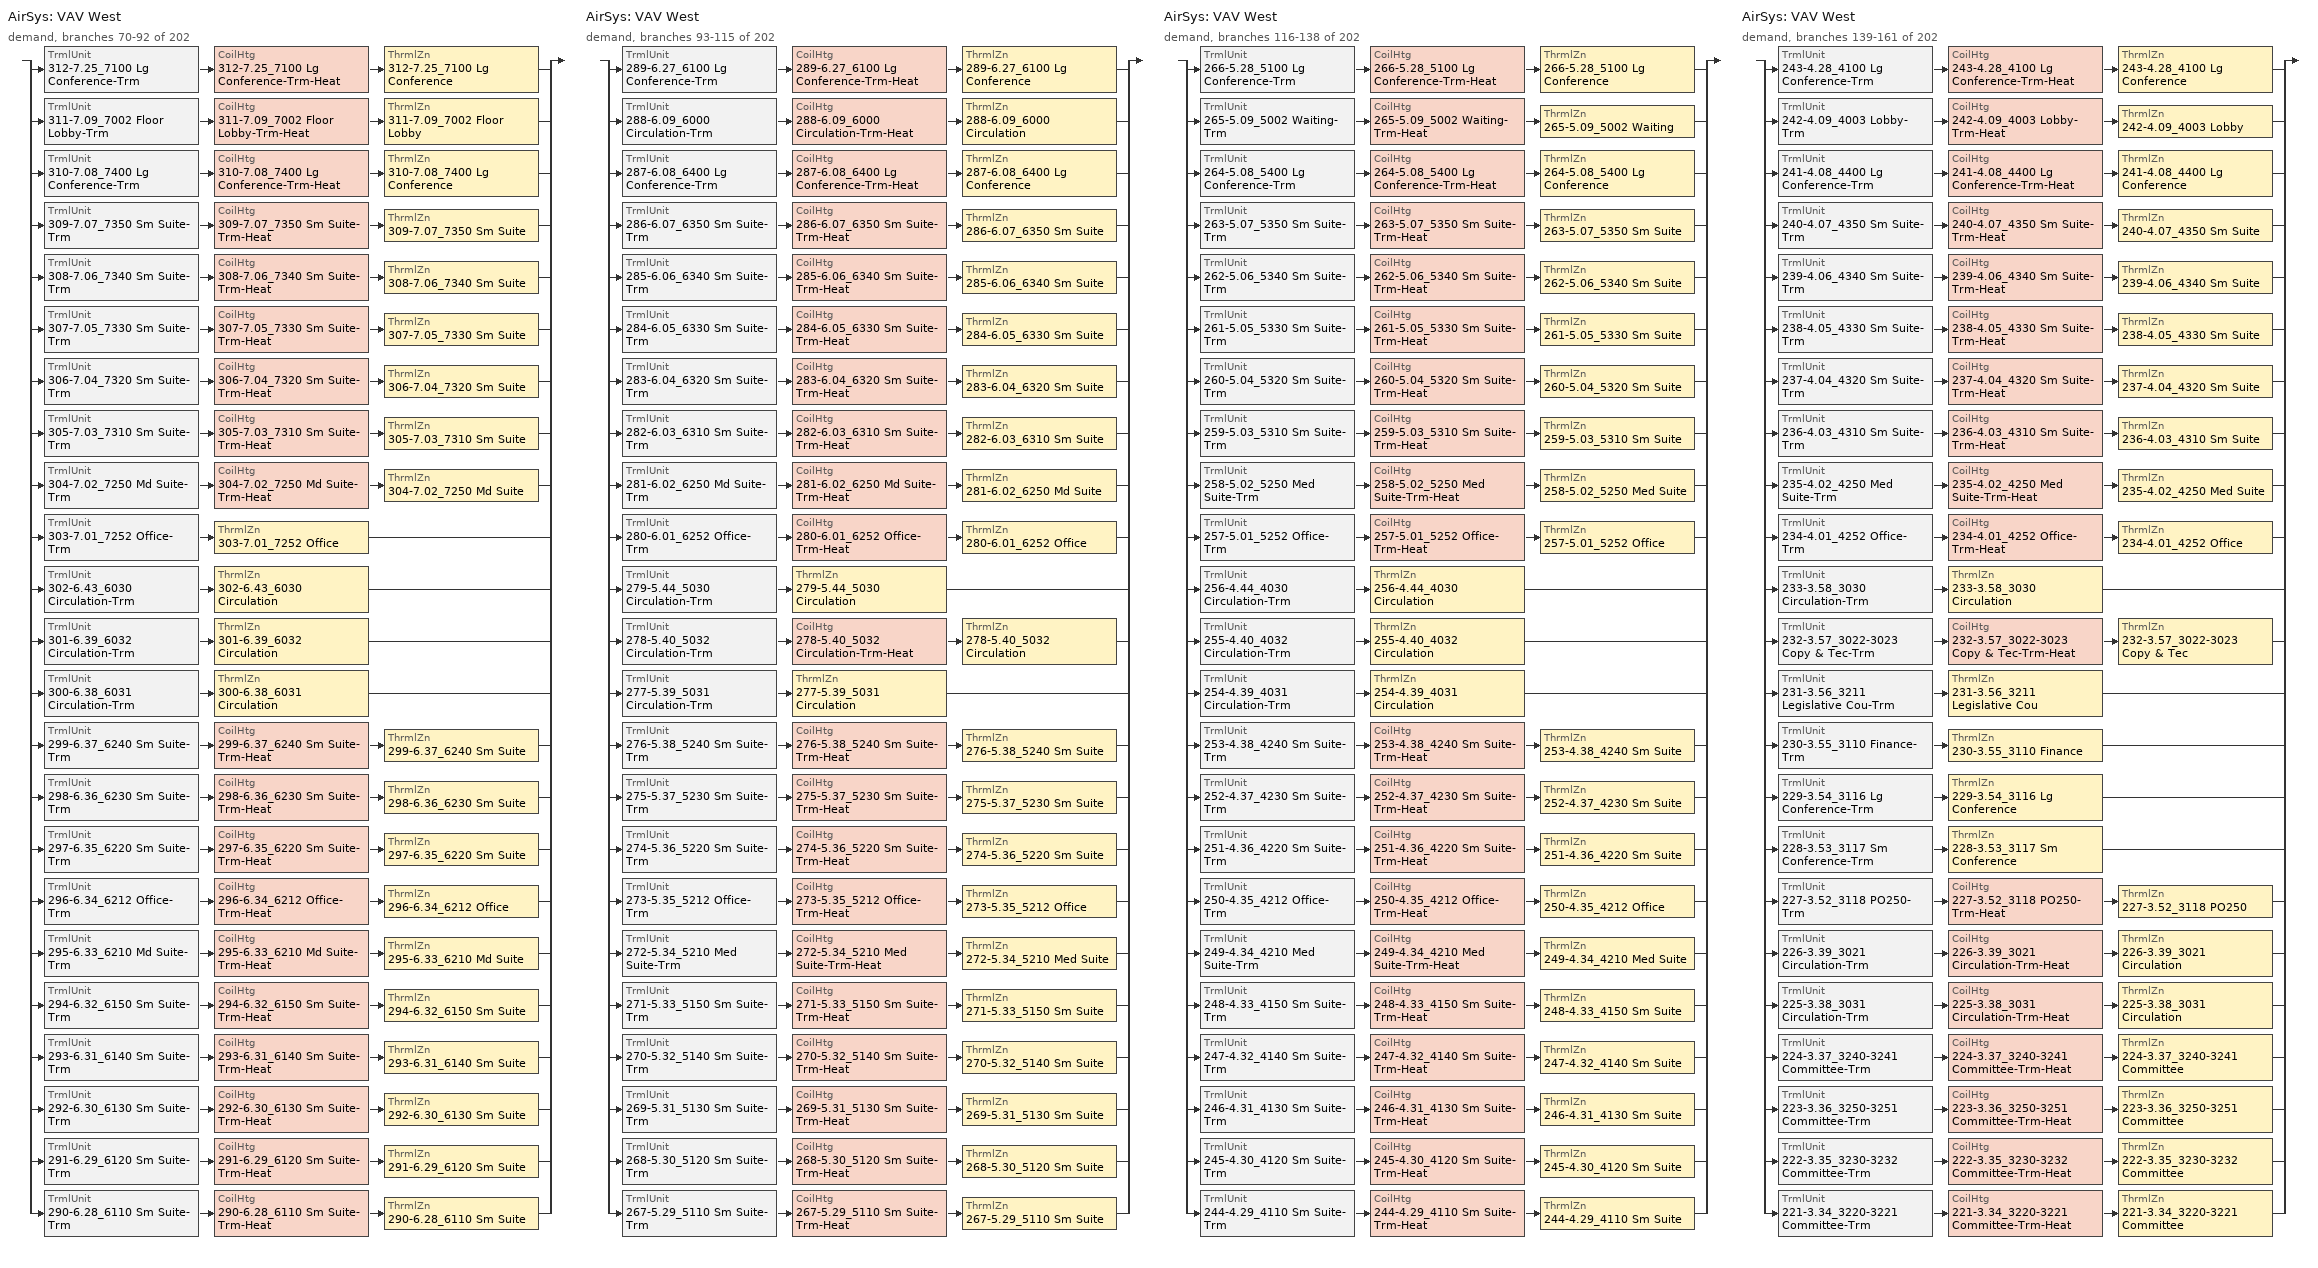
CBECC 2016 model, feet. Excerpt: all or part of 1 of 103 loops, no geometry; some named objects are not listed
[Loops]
AirSys 'VAV West'
 demand, branches 70-92 of 202: split
  | TrmlUnit '312-7.25_7100 Lg Conference-Trm' > CoilHtg '312-7.25_7100 Lg Conference-Trm-Heat' > ThrmlZn '312-7.25_7100 Lg Conference'
  | TrmlUnit '311-7.09_7002 Floor Lobby-Trm' > CoilHtg '311-7.09_7002 Floor Lobby-Trm-Heat' > ThrmlZn '311-7.09_7002 Floor Lobby'
  | TrmlUnit '310-7.08_7400 Lg Conference-Trm' > CoilHtg '310-7.08_7400 Lg Conference-Trm-Heat' > ThrmlZn '310-7.08_7400 Lg Conference'
  | TrmlUnit '309-7.07_7350 Sm Suite-Trm' > CoilHtg '309-7.07_7350 Sm Suite-Trm-Heat' > ThrmlZn '309-7.07_7350 Sm Suite'
  | TrmlUnit '308-7.06_7340 Sm Suite-Trm' > CoilHtg '308-7.06_7340 Sm Suite-Trm-Heat' > ThrmlZn '308-7.06_7340 Sm Suite'
  | TrmlUnit '307-7.05_7330 Sm Suite-Trm' > CoilHtg '307-7.05_7330 Sm Suite-Trm-Heat' > ThrmlZn '307-7.05_7330 Sm Suite'
  | TrmlUnit '306-7.04_7320 Sm Suite-Trm' > CoilHtg '306-7.04_7320 Sm Suite-Trm-Heat' > ThrmlZn '306-7.04_7320 Sm Suite'
  | TrmlUnit '305-7.03_7310 Sm Suite-Trm' > CoilHtg '305-7.03_7310 Sm Suite-Trm-Heat' > ThrmlZn '305-7.03_7310 Sm Suite'
  | TrmlUnit '304-7.02_7250 Md Suite-Trm' > CoilHtg '304-7.02_7250 Md Suite-Trm-Heat' > ThrmlZn '304-7.02_7250 Md Suite'
  | TrmlUnit '303-7.01_7252 Office-Trm' > ThrmlZn '303-7.01_7252 Office'
  | TrmlUnit '302-6.43_6030 Circulation-Trm' > ThrmlZn '302-6.43_6030 Circulation'
  | TrmlUnit '301-6.39_6032 Circulation-Trm' > ThrmlZn '301-6.39_6032 Circulation'
  | TrmlUnit '300-6.38_6031 Circulation-Trm' > ThrmlZn '300-6.38_6031 Circulation'
  | TrmlUnit '299-6.37_6240 Sm Suite-Trm' > CoilHtg '299-6.37_6240 Sm Suite-Trm-Heat' > ThrmlZn '299-6.37_6240 Sm Suite'
  | TrmlUnit '298-6.36_6230 Sm Suite-Trm' > CoilHtg '298-6.36_6230 Sm Suite-Trm-Heat' > ThrmlZn '298-6.36_6230 Sm Suite'
  | TrmlUnit '297-6.35_6220 Sm Suite-Trm' > CoilHtg '297-6.35_6220 Sm Suite-Trm-Heat' > ThrmlZn '297-6.35_6220 Sm Suite'
  | TrmlUnit '296-6.34_6212 Office-Trm' > CoilHtg '296-6.34_6212 Office-Trm-Heat' > ThrmlZn '296-6.34_6212 Office'
  | TrmlUnit '295-6.33_6210 Md Suite-Trm' > CoilHtg '295-6.33_6210 Md Suite-Trm-Heat' > ThrmlZn '295-6.33_6210 Md Suite'
  | TrmlUnit '294-6.32_6150 Sm Suite-Trm' > CoilHtg '294-6.32_6150 Sm Suite-Trm-Heat' > ThrmlZn '294-6.32_6150 Sm Suite'
  | TrmlUnit '293-6.31_6140 Sm Suite-Trm' > CoilHtg '293-6.31_6140 Sm Suite-Trm-Heat' > ThrmlZn '293-6.31_6140 Sm Suite'
  | TrmlUnit '292-6.30_6130 Sm Suite-Trm' > CoilHtg '292-6.30_6130 Sm Suite-Trm-Heat' > ThrmlZn '292-6.30_6130 Sm Suite'
  | TrmlUnit '291-6.29_6120 Sm Suite-Trm' > CoilHtg '291-6.29_6120 Sm Suite-Trm-Heat' > ThrmlZn '291-6.29_6120 Sm Suite'
  | TrmlUnit '290-6.28_6110 Sm Suite-Trm' > CoilHtg '290-6.28_6110 Sm Suite-Trm-Heat' > ThrmlZn '290-6.28_6110 Sm Suite'
AirSys 'VAV West'
 demand, branches 93-115 of 202: split
  | TrmlUnit '289-6.27_6100 Lg Conference-Trm' > CoilHtg '289-6.27_6100 Lg Conference-Trm-Heat' > ThrmlZn '289-6.27_6100 Lg Conference'
  | TrmlUnit '288-6.09_6000 Circulation-Trm' > CoilHtg '288-6.09_6000 Circulation-Trm-Heat' > ThrmlZn '288-6.09_6000 Circulation'
  | TrmlUnit '287-6.08_6400 Lg Conference-Trm' > CoilHtg '287-6.08_6400 Lg Conference-Trm-Heat' > ThrmlZn '287-6.08_6400 Lg Conference'
  | TrmlUnit '286-6.07_6350 Sm Suite-Trm' > CoilHtg '286-6.07_6350 Sm Suite-Trm-Heat' > ThrmlZn '286-6.07_6350 Sm Suite'
  | TrmlUnit '285-6.06_6340 Sm Suite-Trm' > CoilHtg '285-6.06_6340 Sm Suite-Trm-Heat' > ThrmlZn '285-6.06_6340 Sm Suite'
  | TrmlUnit '284-6.05_6330 Sm Suite-Trm' > CoilHtg '284-6.05_6330 Sm Suite-Trm-Heat' > ThrmlZn '284-6.05_6330 Sm Suite'
  | TrmlUnit '283-6.04_6320 Sm Suite-Trm' > CoilHtg '283-6.04_6320 Sm Suite-Trm-Heat' > ThrmlZn '283-6.04_6320 Sm Suite'
  | TrmlUnit '282-6.03_6310 Sm Suite-Trm' > CoilHtg '282-6.03_6310 Sm Suite-Trm-Heat' > ThrmlZn '282-6.03_6310 Sm Suite'
  | TrmlUnit '281-6.02_6250 Md Suite-Trm' > CoilHtg '281-6.02_6250 Md Suite-Trm-Heat' > ThrmlZn '281-6.02_6250 Md Suite'
  | TrmlUnit '280-6.01_6252 Office-Trm' > CoilHtg '280-6.01_6252 Office-Trm-Heat' > ThrmlZn '280-6.01_6252 Office'
  | TrmlUnit '279-5.44_5030 Circulation-Trm' > ThrmlZn '279-5.44_5030 Circulation'
  | TrmlUnit '278-5.40_5032 Circulation-Trm' > CoilHtg '278-5.40_5032 Circulation-Trm-Heat' > ThrmlZn '278-5.40_5032 Circulation'
  | TrmlUnit '277-5.39_5031 Circulation-Trm' > ThrmlZn '277-5.39_5031 Circulation'
  | TrmlUnit '276-5.38_5240 Sm Suite-Trm' > CoilHtg '276-5.38_5240 Sm Suite-Trm-Heat' > ThrmlZn '276-5.38_5240 Sm Suite'
  | TrmlUnit '275-5.37_5230 Sm Suite-Trm' > CoilHtg '275-5.37_5230 Sm Suite-Trm-Heat' > ThrmlZn '275-5.37_5230 Sm Suite'
  | TrmlUnit '274-5.36_5220 Sm Suite-Trm' > CoilHtg '274-5.36_5220 Sm Suite-Trm-Heat' > ThrmlZn '274-5.36_5220 Sm Suite'
  | TrmlUnit '273-5.35_5212 Office-Trm' > CoilHtg '273-5.35_5212 Office-Trm-Heat' > ThrmlZn '273-5.35_5212 Office'
  | TrmlUnit '272-5.34_5210 Med Suite-Trm' > CoilHtg '272-5.34_5210 Med Suite-Trm-Heat' > ThrmlZn '272-5.34_5210 Med Suite'
  | TrmlUnit '271-5.33_5150 Sm Suite-Trm' > CoilHtg '271-5.33_5150 Sm Suite-Trm-Heat' > ThrmlZn '271-5.33_5150 Sm Suite'
  | TrmlUnit '270-5.32_5140 Sm Suite-Trm' > CoilHtg '270-5.32_5140 Sm Suite-Trm-Heat' > ThrmlZn '270-5.32_5140 Sm Suite'
  | TrmlUnit '269-5.31_5130 Sm Suite-Trm' > CoilHtg '269-5.31_5130 Sm Suite-Trm-Heat' > ThrmlZn '269-5.31_5130 Sm Suite'
  | TrmlUnit '268-5.30_5120 Sm Suite-Trm' > CoilHtg '268-5.30_5120 Sm Suite-Trm-Heat' > ThrmlZn '268-5.30_5120 Sm Suite'
  | TrmlUnit '267-5.29_5110 Sm Suite-Trm' > CoilHtg '267-5.29_5110 Sm Suite-Trm-Heat' > ThrmlZn '267-5.29_5110 Sm Suite'
AirSys 'VAV West'
 demand, branches 116-138 of 202: split
  | TrmlUnit '266-5.28_5100 Lg Conference-Trm' > CoilHtg '266-5.28_5100 Lg Conference-Trm-Heat' > ThrmlZn '266-5.28_5100 Lg Conference'
  | TrmlUnit '265-5.09_5002 Waiting-Trm' > CoilHtg '265-5.09_5002 Waiting-Trm-Heat' > ThrmlZn '265-5.09_5002 Waiting'
  | TrmlUnit '264-5.08_5400 Lg Conference-Trm' > CoilHtg '264-5.08_5400 Lg Conference-Trm-Heat' > ThrmlZn '264-5.08_5400 Lg Conference'
  | TrmlUnit '263-5.07_5350 Sm Suite-Trm' > CoilHtg '263-5.07_5350 Sm Suite-Trm-Heat' > ThrmlZn '263-5.07_5350 Sm Suite'
  | TrmlUnit '262-5.06_5340 Sm Suite-Trm' > CoilHtg '262-5.06_5340 Sm Suite-Trm-Heat' > ThrmlZn '262-5.06_5340 Sm Suite'
  | TrmlUnit '261-5.05_5330 Sm Suite-Trm' > CoilHtg '261-5.05_5330 Sm Suite-Trm-Heat' > ThrmlZn '261-5.05_5330 Sm Suite'
  | TrmlUnit '260-5.04_5320 Sm Suite-Trm' > CoilHtg '260-5.04_5320 Sm Suite-Trm-Heat' > ThrmlZn '260-5.04_5320 Sm Suite'
  | TrmlUnit '259-5.03_5310 Sm Suite-Trm' > CoilHtg '259-5.03_5310 Sm Suite-Trm-Heat' > ThrmlZn '259-5.03_5310 Sm Suite'
  | TrmlUnit '258-5.02_5250 Med Suite-Trm' > CoilHtg '258-5.02_5250 Med Suite-Trm-Heat' > ThrmlZn '258-5.02_5250 Med Suite'
  | TrmlUnit '257-5.01_5252 Office-Trm' > CoilHtg '257-5.01_5252 Office-Trm-Heat' > ThrmlZn '257-5.01_5252 Office'
  | TrmlUnit '256-4.44_4030 Circulation-Trm' > ThrmlZn '256-4.44_4030 Circulation'
  | TrmlUnit '255-4.40_4032 Circulation-Trm' > ThrmlZn '255-4.40_4032 Circulation'
  | TrmlUnit '254-4.39_4031 Circulation-Trm' > ThrmlZn '254-4.39_4031 Circulation'
  | TrmlUnit '253-4.38_4240 Sm Suite-Trm' > CoilHtg '253-4.38_4240 Sm Suite-Trm-Heat' > ThrmlZn '253-4.38_4240 Sm Suite'
  | TrmlUnit '252-4.37_4230 Sm Suite-Trm' > CoilHtg '252-4.37_4230 Sm Suite-Trm-Heat' > ThrmlZn '252-4.37_4230 Sm Suite'
  | TrmlUnit '251-4.36_4220 Sm Suite-Trm' > CoilHtg '251-4.36_4220 Sm Suite-Trm-Heat' > ThrmlZn '251-4.36_4220 Sm Suite'
  | TrmlUnit '250-4.35_4212 Office-Trm' > CoilHtg '250-4.35_4212 Office-Trm-Heat' > ThrmlZn '250-4.35_4212 Office'
  | TrmlUnit '249-4.34_4210 Med Suite-Trm' > CoilHtg '249-4.34_4210 Med Suite-Trm-Heat' > ThrmlZn '249-4.34_4210 Med Suite'
  | TrmlUnit '248-4.33_4150 Sm Suite-Trm' > CoilHtg '248-4.33_4150 Sm Suite-Trm-Heat' > ThrmlZn '248-4.33_4150 Sm Suite'
  | TrmlUnit '247-4.32_4140 Sm Suite-Trm' > CoilHtg '247-4.32_4140 Sm Suite-Trm-Heat' > ThrmlZn '247-4.32_4140 Sm Suite'
  | TrmlUnit '246-4.31_4130 Sm Suite-Trm' > CoilHtg '246-4.31_4130 Sm Suite-Trm-Heat' > ThrmlZn '246-4.31_4130 Sm Suite'
  | TrmlUnit '245-4.30_4120 Sm Suite-Trm' > CoilHtg '245-4.30_4120 Sm Suite-Trm-Heat' > ThrmlZn '245-4.30_4120 Sm Suite'
  | TrmlUnit '244-4.29_4110 Sm Suite-Trm' > CoilHtg '244-4.29_4110 Sm Suite-Trm-Heat' > ThrmlZn '244-4.29_4110 Sm Suite'
AirSys 'VAV West'
 demand, branches 139-161 of 202: split
  | TrmlUnit '243-4.28_4100 Lg Conference-Trm' > CoilHtg '243-4.28_4100 Lg Conference-Trm-Heat' > ThrmlZn '243-4.28_4100 Lg Conference'
  | TrmlUnit '242-4.09_4003 Lobby-Trm' > CoilHtg '242-4.09_4003 Lobby-Trm-Heat' > ThrmlZn '242-4.09_4003 Lobby'
  | TrmlUnit '241-4.08_4400 Lg Conference-Trm' > CoilHtg '241-4.08_4400 Lg Conference-Trm-Heat' > ThrmlZn '241-4.08_4400 Lg Conference'
  | TrmlUnit '240-4.07_4350 Sm Suite-Trm' > CoilHtg '240-4.07_4350 Sm Suite-Trm-Heat' > ThrmlZn '240-4.07_4350 Sm Suite'
  | TrmlUnit '239-4.06_4340 Sm Suite-Trm' > CoilHtg '239-4.06_4340 Sm Suite-Trm-Heat' > ThrmlZn '239-4.06_4340 Sm Suite'
  | TrmlUnit '238-4.05_4330 Sm Suite-Trm' > CoilHtg '238-4.05_4330 Sm Suite-Trm-Heat' > ThrmlZn '238-4.05_4330 Sm Suite'
  | TrmlUnit '237-4.04_4320 Sm Suite-Trm' > CoilHtg '237-4.04_4320 Sm Suite-Trm-Heat' > ThrmlZn '237-4.04_4320 Sm Suite'
  | TrmlUnit '236-4.03_4310 Sm Suite-Trm' > CoilHtg '236-4.03_4310 Sm Suite-Trm-Heat' > ThrmlZn '236-4.03_4310 Sm Suite'
  | TrmlUnit '235-4.02_4250 Med Suite-Trm' > CoilHtg '235-4.02_4250 Med Suite-Trm-Heat' > ThrmlZn '235-4.02_4250 Med Suite'
  | TrmlUnit '234-4.01_4252 Office-Trm' > CoilHtg '234-4.01_4252 Office-Trm-Heat' > ThrmlZn '234-4.01_4252 Office'
  | TrmlUnit '233-3.58_3030 Circulation-Trm' > ThrmlZn '233-3.58_3030 Circulation'
  | TrmlUnit '232-3.57_3022-3023 Copy & Tec-Trm' > CoilHtg '232-3.57_3022-3023 Copy & Tec-Trm-Heat' > ThrmlZn '232-3.57_3022-3023 Copy & Tec'
  | TrmlUnit '231-3.56_3211 Legislative Cou-Trm' > ThrmlZn '231-3.56_3211 Legislative Cou'
  | TrmlUnit '230-3.55_3110 Finance-Trm' > ThrmlZn '230-3.55_3110 Finance'
  | TrmlUnit '229-3.54_3116 Lg Conference-Trm' > ThrmlZn '229-3.54_3116 Lg Conference'
  | TrmlUnit '228-3.53_3117 Sm Conference-Trm' > ThrmlZn '228-3.53_3117 Sm Conference'
  | TrmlUnit '227-3.52_3118 PO250-Trm' > CoilHtg '227-3.52_3118 PO250-Trm-Heat' > ThrmlZn '227-3.52_3118 PO250'
  | TrmlUnit '226-3.39_3021 Circulation-Trm' > CoilHtg '226-3.39_3021 Circulation-Trm-Heat' > ThrmlZn '226-3.39_3021 Circulation'
  | TrmlUnit '225-3.38_3031 Circulation-Trm' > CoilHtg '225-3.38_3031 Circulation-Trm-Heat' > ThrmlZn '225-3.38_3031 Circulation'
  | TrmlUnit '224-3.37_3240-3241 Committee-Trm' > CoilHtg '224-3.37_3240-3241 Committee-Trm-Heat' > ThrmlZn '224-3.37_3240-3241 Committee'
  | TrmlUnit '223-3.36_3250-3251 Committee-Trm' > CoilHtg '223-3.36_3250-3251 Committee-Trm-Heat' > ThrmlZn '223-3.36_3250-3251 Committee'
  | TrmlUnit '222-3.35_3230-3232 Committee-Trm' > CoilHtg '222-3.35_3230-3232 Committee-Trm-Heat' > ThrmlZn '222-3.35_3230-3232 Committee'
  | TrmlUnit '221-3.34_3220-3221 Committee-Trm' > CoilHtg '221-3.34_3220-3221 Committee-Trm-Heat' > ThrmlZn '221-3.34_3220-3221 Committee'
[IntLtgSys]
Name | Spc | LumRef | LumCnt | DaylitAreaType | LumMntgHgt
4.25 non Daylit | S-63-4.25_4740 Med Suite | ( F3/8, F3, F3/8 ) | ( 1, 4, 1 )
4.26 Primary | S-64-4.26_4743 Office | ( F3, F3/8 ) | ( 3, 1 ) | PrimarySidelit
4.27 Primary | S-65-4.27_4000 Circulation | ( G, H1, H1 ) | ( 6, 3, 1 ) | PrimarySidelit
4.27 Secondary | S-65-4.27_4000 Circulation | ( G, H1, H1 ) | ( 3, 1, 1 ) | SecondarySidelit
4.27 non Daylit | S-65-4.27_4000 Circulation | ( G, H1, H1, H1 ) | ( 6, 1, 1, 8 )
3.51 non daylit-3 | S-65-4.27_4000 Circulation | ( J 12, J 18 ) | ( 1, 1 )
4.42 non Daylit | S-66-4.42_4060 Circulation | ( W 1x2, W 1x2, H1, H1, K ) | ( 8, 6, 4, 0, 0 )
4.43 non Daylit | S-67-4.43_4062 Circulation | ( W 1x2, F3, F3 ) | ( 8, 3, 2 )
4.01 Primary | S-234-4.01_4252 Office | ( F3/12, - none - ) | ( 1, 1 ) | PrimarySidelit
4.02 primary | S-235-4.02_4250 Med Suite | ( F3, F3/12, F3/8 ) | ( 2, 0, 2 ) | PrimarySidelit
4.02 Non Daylight | S-235-4.02_4250 Med Suite | ( F3, F3/8, H1 ) | ( 1, 1, 2 )
4.03 Primary | S-236-4.03_4310 Sm Suite | ( F3, F3 ) | ( 1, 2 ) | PrimarySidelit
4.03 Secondary | S-236-4.03_4310 Sm Suite | ( F3, F3 ) | ( 1, 1 ) | SecondarySidelit
4.03 Non Daylit | S-236-4.03_4310 Sm Suite | ( F3, F3 ) | ( 2, 2 )
4.04 Primary | S-237-4.04_4320 Sm Suite | ( F3, F3 ) | ( 3, 0 ) | PrimarySidelit
4.04 secondary | S-237-4.04_4320 Sm Suite | ( F3, - none - ) | ( 1, 0 ) | SecondarySidelit
4.04 non Daylit | S-237-4.04_4320 Sm Suite | ( F3, F3, F3 ) | ( 1, 2, 1 )
4.05 Primary | S-238-4.05_4330 Sm Suite | ( F3, F3 ) | ( 3, 0 ) | PrimarySidelit
4.05 secondary | S-238-4.05_4330 Sm Suite | ( F3, - none - ) | ( 1, 0 ) | SecondarySidelit
4.05 non Daylit | S-238-4.05_4330 Sm Suite | ( F3, F3, F3 ) | ( 1, 2, 1 )
4.06 Primary | S-239-4.06_4340 Sm Suite | ( F3, - none - ) | ( 3, 0 ) | PrimarySidelit
4.06 secondary | S-239-4.06_4340 Sm Suite | ( F3, - none - ) | ( 2, 0 ) | SecondarySidelit | 1
4.06 non Daylit | S-239-4.06_4340 Sm Suite | ( F3, F3, F3 ) | ( 1, 2, 1 )
4.07 non Daylit | S-240-4.07_4350 Sm Suite | ( F3, F3, F3 ) | ( 1, 2, 1 )
4.07 secondary | S-240-4.07_4350 Sm Suite | ( F3, - none - ) | ( 1, 0 ) | SecondarySidelit
4.07 Primary | S-240-4.07_4350 Sm Suite | ( F3, F3 ) | ( 3, 0 ) | PrimarySidelit
4.08 Primary | S-241-4.08_4400 Lg Conference | ( M/8, H1 ) | ( 4, 3 ) | PrimarySidelit
4.09 non Daylit | S-242-4.09_4003 Lobby | ( G, H1, K, H1, K ) | ( 12, 4, 3, 3, 0 )
3.51 non daylit-2 | S-242-4.09_4003 Lobby | ( J 12, J 18 ) | ( 1, 1 )
4.28 Primary | S-243-4.28_4100 Lg Conference | ( M/8, H1 ) | ( 4, 3 ) | PrimarySidelit
4.29 Primary | S-244-4.29_4110 Sm Suite | ( F3, - none - ) | ( 3, 0 ) | PrimarySidelit
4.29 Secondary | S-244-4.29_4110 Sm Suite | ( F3, - none - ) | ( 1, 0 ) | SecondarySidelit
4.29 non Daylit | S-244-4.29_4110 Sm Suite | ( F3, F3, F3 ) | ( 1, 2, 1 )
4.30 Primary | S-245-4.30_4120 Sm Suite | ( F3, - none - ) | ( 3, 0 ) | PrimarySidelit
4.30 Secondary | S-245-4.30_4120 Sm Suite | ( F3, - none - ) | ( 1, 0 ) | SecondarySidelit
4.30 non Daylit | S-245-4.30_4120 Sm Suite | ( F3, F3, F3 ) | ( 1, 2, 1 )
4.31 Primary | S-246-4.31_4130 Sm Suite | ( F3, - none - ) | ( 3, 0 ) | PrimarySidelit
4.31 Secondary | S-246-4.31_4130 Sm Suite | ( F3, - none - ) | ( 1, 0 ) | SecondarySidelit
4.31 non Daylit | S-246-4.31_4130 Sm Suite | ( F3, F3, F3 ) | ( 1, 2, 1 )
4.32 Primary | S-247-4.32_4140 Sm Suite | ( F3, F3 ) | ( 3, 0 ) | PrimarySidelit
4.32 Secondary | S-247-4.32_4140 Sm Suite | ( F3, - none - ) | ( 1, 0 ) | SecondarySidelit
4.32 non Daylit | S-247-4.32_4140 Sm Suite | ( F3, F3, F3 ) | ( 1, 2, 1 )
4.33 Primary | S-248-4.33_4150 Sm Suite | ( F3, F3 ) | ( 3, 0 ) | PrimarySidelit
4.33 Secondary | S-248-4.33_4150 Sm Suite | ( F3, - none - ) | ( 2, 0 ) | SecondarySidelit
4.33 non Daylit | S-248-4.33_4150 Sm Suite | ( F3, F3, F3 ) | ( 4, 0, 0 )
4.34 Primary | S-249-4.34_4210 Med Suite | ( F3, F3/8 ) | ( 2, 2 ) | PrimarySidelit
4.34 nON DAYLIT | S-249-4.34_4210 Med Suite | ( F3, F3/8, H1 ) | ( 1, 1, 2 )
4.35 Primary | S-250-4.35_4212 Office | ( F3/12, - none - ) | ( 1, 0 ) | PrimarySidelit
4.36 Primary | S-251-4.36_4220 Sm Suite | ( F3, F3 ) | ( 2, 0 ) | PrimarySidelit
4.36 Secondary | S-251-4.36_4220 Sm Suite | ( F3, - none - ) | ( 2, 0 ) | SecondarySidelit
4.36 non Daylit | S-251-4.36_4220 Sm Suite | ( F3, F3, F3 ) | ( 1, 2, 1 )
4.37 Primary | S-252-4.37_4230 Sm Suite | ( F3, F3 ) | ( 2, 0 ) | PrimarySidelit
4.37 Secondary | S-252-4.37_4230 Sm Suite | ( F3, - none - ) | ( 2, 0 ) | SecondarySidelit
4.37 non Daylit | S-252-4.37_4230 Sm Suite | ( F3, F3, F3 ) | ( 1, 2, 1 )
4.38 Primary | S-253-4.38_4240 Sm Suite | ( F3, - none - ) | ( 2, 0 ) | PrimarySidelit
4.38 Secondary | S-253-4.38_4240 Sm Suite | ( F3, - none - ) | ( 2, 0 ) | SecondarySidelit
4.38 non Daylit | S-253-4.38_4240 Sm Suite | ( F3, F3, F3 ) | ( 1, 2, 1 )
4.39 non Daylit | S-254-4.39_4031 Circulation | ( W 1x2, F6A, F3 ) | ( 9, 2, 2 )
4.40 non Daylit | S-255-4.40_4032 Circulation | ( W 1x2, W 1x2, W 1x2, F3, K ) | ( 5, 5, 5, 2, 1 )
4.44 non Daylit | S-256-4.44_4030 Circulation | ( F3/12, F3, W 1x2 ) | ( 1, 2, 7 )
414 Ind non Daylit | S-414-4027-4028 Electrical | ( F1B, F1B, - none - ) | ( 3, 2, 0 )
415 Ind non Daylit | S-415-4050-4051 Electrical | ( F1B, F1B, - none - ) | ( 3, 3, 0 )
453 Ind non Daylit | S-453-Ind_S104 Stair 1 | ( H1, F12, W 1x2 ) | ( 1, 4, 0 )
454 Ind non Daylit | S-454-Ind_S204 Stair 2 | ( H1, F12, W 1x2 ) | ( 1, 4, 0 )
455 non Daylit | S-455-Ind_S304 Stair 3 | ( H1, F12, H1, - none -, - none - ) | ( 1, 4, 0, 0, 0 )
456 non Daylit | S-456-Ind_S404 Stair 4 | ( H1, F12, - none -, - none -, - none - ) | ( 1, 4, 0, 0, 0 )
457 Ind non Daylit | S-457-Ind_All Restrooms 4th | ( Q2 15-9, H1, S, H1, L ) | ( 2, 4, 7, 2, 1 )
457 Ind non Daylit b | S-457-Ind_All Restrooms 4th | ( Q2 12, F1B, S, H1, L ) | ( 2, 1, 7, 4, 0 )
5.10 Primary | S-68-5.10_5512 Office | ( F3, F3/8 ) | ( 3, 1 ) | PrimarySidelit
5.11 Primary | S-69-5.11_5510 Med Suite | ( F3/8, F3, F3 ) | ( 1, 1, 0 ) | PrimarySidelit
5.11 secondary | S-69-5.11_5510 Med Suite | ( F3/8, - none - ) | ( 1, 0 ) | SecondarySidelit
5.11 non Daylit | S-69-5.11_5510 Med Suite | ( F3/12, F3, F3 ) | ( 1, 0, 0 )
5.12 Primary | S-70-5.12_5520 Sm Suite | ( F3, F3 ) | ( 3, 0 ) | PrimarySidelit
5.12 secondary | S-70-5.12_5520 Sm Suite | ( F3, - none - ) | ( 1, 0 ) | SecondarySidelit
5.12 non Daylit | S-70-5.12_5520 Sm Suite | ( F3, F3, F3 ) | ( 1, 2, 1 )
5.13 Primary | S-71-5.13_5530 Sm Suite | ( F3, F3 ) | ( 3, 0 ) | PrimarySidelit
5.13 secondary | S-71-5.13_5530 Sm Suite | ( F3, - none - ) | ( 1, 0 ) | SecondarySidelit
5.13 non Daylit | S-71-5.13_5530 Sm Suite | ( F3, F3, F3 ) | ( 1, 2, 1 )
5.14 Primary | S-72-5.14_5540 Sm Suite | ( F3, - none - ) | ( 3, 0 ) | PrimarySidelit
5.14 secondary | S-72-5.14_5540 Sm Suite | ( F3, - none - ) | ( 2, 0 ) | SecondarySidelit
5.14 non Daylit | S-72-5.14_5540 Sm Suite | ( F3, F3, F3 ) | ( 2, 2, 0 )
5.15 Primary | S-73-5.15_5612 Office | ( F3/12, - none - ) | ( 1, 0 ) | PrimarySidelit
5.16 Primary | S-74-5.16_5610 Med Suite | ( F3, F3/8, F3/8 ) | ( 2, 1, 1 )
5.16 non Daylit | S-74-5.16_5610 Med Suite | ( F3, F3/8, H1 ) | ( 1, 1, 2 )
5.17 non Daylit | S-75-5.17_5620 Sm Suite | ( F3, F3, F3 ) | ( 1, 2, 1 )
5.17 secondary | S-75-5.17_5620 Sm Suite | ( F3, - none - ) | ( 2, 0 ) | SecondarySidelit
5.17 Primary | S-75-5.17_5620 Sm Suite | ( F3, - none - ) | ( 2, 0 ) | PrimarySidelit
5.18 non Daylit | S-76-5.18_5630 Sm Suite | ( F3, F3, F3 ) | ( 1, 2, 1 )
5.18 secondary | S-76-5.18_5630 Sm Suite | ( F3, - none - ) | ( 2, 0 ) | SecondarySidelit
5.18 Primary | S-76-5.18_5630 Sm Suite | ( F3, - none - ) | ( 2, 0 ) | PrimarySidelit
5.19 non Daylit | S-77-5.19_5640 Sm Suite | ( F3, F3, F3 ) | ( 1, 2, 2 )
5.19 secondary | S-77-5.19_5640 Sm Suite | ( F3, - none - ) | ( 2, 0 ) | SecondarySidelit
5.19 Primary | S-77-5.19_5640 Sm Suite | ( F3, - none - ) | ( 2, 0 ) | PrimarySidelit
5.20 Primary | S-78-5.20_5650 Med Suite | ( F3, F3/8, F3/8 ) | ( 2, 1, 1 ) | PrimarySidelit
5.20 Non Daylit | S-78-5.20_5650 Med Suite | ( F3, F3/8, H1 ) | ( 2, 1, 1 )
5.21 Primary | S-79-5.21_5652 Office | ( F3/12, - none - ) | ( 1, 0 ) | PrimarySidelit
5.22 Primary | S-80-5.22_5710 Sm Suite | ( F3, F3 ) | ( 3, 0 ) | PrimarySidelit
5.22 secondary | S-80-5.22_5710 Sm Suite | ( F3, - none - ) | ( 2, 0 ) | SecondarySidelit
5.22 non Daylit | S-80-5.22_5710 Sm Suite | ( F3, F3, F3 ) | ( 2, 2, 0 )
5.23 Primary | S-81-5.23_5720 Sm Suite | ( F3, F3 ) | ( 3, 0 ) | PrimarySidelit
5.23 secondary | S-81-5.23_5720 Sm Suite | ( F3, - none - ) | ( 1, 0 ) | SecondarySidelit
5.23 non Daylit | S-81-5.23_5720 Sm Suite | ( F3, F3, F3 ) | ( 1, 2, 1 )
5.24 Primary | S-82-5.24_5730 Sm Suite | ( F3, F3 ) | ( 3, 0 ) | PrimarySidelit
5.24 secondary | S-82-5.24_5730 Sm Suite | ( F3, - none - ) | ( 1, 0 ) | SecondarySidelit
5.24 non Daylit | S-82-5.24_5730 Sm Suite | ( F3, F3, F3 ) | ( 1, 2, 1 )
5.25 Primary | S-83-5.25_5740 Med Suite | ( F3/8, F3/8, F3 ) | ( 1, 1, 0 ) | PrimarySidelit
5.25 secondary | S-83-5.25_5740 Med Suite | ( F3/8, - none - ) | ( 1, 0 ) | SecondarySidelit
5.25 non Daylit | S-83-5.25_5740 Med Suite | ( F3/12, F3, F3 ) | ( 1, 1, 0 )
5.26 Primary | S-84-5.26_5742 Office | ( F3, F3/8 ) | ( 3, 1 ) | PrimarySidelit
5.27 Primary | S-85-5.27_5001 Lobby | ( K, - none -, - none -, - none -, - none - ) | ( 5, 0, 0, 0 ) | PrimarySidelit
5.27  Secondary | S-85-5.27_5001 Lobby | ( G, - none -, - none -, - none -, - none - ) | ( 6, 0, 0, 0 ) | SecondarySidelit
5.27 non Daylit | S-85-5.27_5001 Lobby | ( G, H1, H, - none -, - none - ) | ( 24, 6, 0 )
3.51 non daylit-3-2 | S-85-5.27_5001 Lobby | ( J 12, J 18 ) | ( 1, 1 )
5.42 non Daylit | S-86-5.42_5060 Circulation | ( W 1x2, W 1x2, H1, H1, K ) | ( 8, 6, 4, 0, 0 )
5.43 non Daylit | S-87-5.43_5062 Circulation | ( W 1x2, F3, F3 ) | ( 8, 3, 2 )
5.01 Primary | S-257-5.01_5252 Office | ( F3/12, - none - ) | ( 1, 1 ) | PrimarySidelit
5.02 primary | S-258-5.02_5250 Med Suite | ( F3, F3/8, F3/8 ) | ( 2, 1, 1 ) | PrimarySidelit
5.02 Non Daylight | S-258-5.02_5250 Med Suite | ( F3, F3/8, H1 ) | ( 1, 1, 2 )
5.03 Primary | S-259-5.03_5310 Sm Suite | ( F3, F3 ) | ( 1, 2 ) | PrimarySidelit
5.03 Secondary | S-259-5.03_5310 Sm Suite | ( F3, F3 ) | ( 1, 1 ) | SecondarySidelit
5.03 Non Daylit | S-259-5.03_5310 Sm Suite | ( F3, F3 ) | ( 2, 2 )
[Spc] CondgType=DirectlyConditioned; FlrToCeilingHgt=10; Perim=0; OccFrac=0.5; FxdSeat=0; OccNumFxdSeat=0; EnvStatus=New; LtgStatus=New; IntLtgSpecMthd=AreaCategoryMethod; IntLPDReg=0.4; IntLPDNonReg=0; ProcElecPwrDens=0; ProcElecSchRef=Office Process4; ProcElecRadFrac=0; ProcElecLatFrac=0; ElevCnt=0; EscalCnt=0; HotelMotelGuestRmCnt=0; ExhACH=0; LabExhRtType=HoodDominated; HasProcExh=0
Name | Story | ThrmlZnRef | Area | SpcFunc | RecptPwrDens | SHWFluidSegRef | ExhPerSpc
S-64-4.26_4743 Office | Floor 4 | 64-4.26_4743 Office | 484 | Office (Greater than 250 square feet in floor area) | 3.5 | DHW: Core1 - SHWSSeg | 0
S-65-4.27_4000 Circulation | Floor 4 | 65-4.27_4000 Circulation | 2160 | Lobby, Hotel | 0.5 | DHW: Core1 - SHWSSeg | 0
S-66-4.42_4060 Circulation | Floor 4 | 66-4.42_4060 Circulation | 1310 | Corridors, Restrooms, Stairs, and Support Areas | 0.2 | DHW: Core1 - SHWSSeg | 0
S-67-4.43_4062 Circulation | Floor 4 | 67-4.43_4062 Circulation | 1162 | Corridors, Restrooms, Stairs, and Support Areas | 0.2 | DHW: Core1 - SHWSSeg | 583
S-234-4.01_4252 Office | Floor 4 | 234-4.01_4252 Office | 310 | Office (Greater than 250 square feet in floor area) | 3.5 | DHW: Core1 - SHWSSeg | 0
S-235-4.02_4250 Med Suite | Floor 4 | 235-4.02_4250 Med Suite | 837 | Office (Greater than 250 square feet in floor area) | 3.5 | DHW: Core1 - SHWSSeg | 0
S-236-4.03_4310 Sm Suite | Floor 4 | 236-4.03_4310 Sm Suite | 878 | Office (Greater than 250 square feet in floor area) | 3.5 | DHW: Core1 - SHWSSeg | 0
S-237-4.04_4320 Sm Suite | Floor 4 | 237-4.04_4320 Sm Suite | 934 | Office (Greater than 250 square feet in floor area) | 3.5 | DHW: Core1 - SHWSSeg | 0
S-238-4.05_4330 Sm Suite | Floor 4 | 238-4.05_4330 Sm Suite | 934 | Office (Greater than 250 square feet in floor area) | 3.5 | DHW: Core1 - SHWSSeg | 0
S-239-4.06_4340 Sm Suite | Floor 4 | 239-4.06_4340 Sm Suite | 934 | Office (Greater than 250 square feet in floor area) | 3.5 | DHW: Core1 - SHWSSeg | 0
S-240-4.07_4350 Sm Suite | Floor 4 | 240-4.07_4350 Sm Suite | 954 | Office (Greater than 250 square feet in floor area) | 3.5 | DHW: Core1 - SHWSSeg | 0
S-241-4.08_4400 Lg Conference | Floor 4 | 241-4.08_4400 Lg Conference | 520 | Convention, Conference, Multipurpose and Meeting Center Areas | 3.5 | DHW: Core1 - SHWSSeg | 0
S-242-4.09_4003 Lobby | Floor 4 | 242-4.09_4003 Lobby | 2215 | Lobby, Hotel | 0.5 | DHW: Core1 - SHWSSeg | 0
S-243-4.28_4100 Lg Conference | Floor 4 | 243-4.28_4100 Lg Conference | 514 | Convention, Conference, Multipurpose and Meeting Center Areas | 3.5 | DHW: Core1 - SHWSSeg | 0
S-244-4.29_4110 Sm Suite | Floor 4 | 244-4.29_4110 Sm Suite | 972 | Office (Greater than 250 square feet in floor area) | 3.5 | DHW: Core1 - SHWSSeg | 0
S-245-4.30_4120 Sm Suite | Floor 4 | 245-4.30_4120 Sm Suite | 952 | Office (Greater than 250 square feet in floor area) | 3.5 | DHW: Core1 - SHWSSeg | 0
S-246-4.31_4130 Sm Suite | Floor 4 | 246-4.31_4130 Sm Suite | 952 | Office (Greater than 250 square feet in floor area) | 3.5 | DHW: Core1 - SHWSSeg | 0
S-247-4.32_4140 Sm Suite | Floor 4 | 247-4.32_4140 Sm Suite | 952 | Office (Greater than 250 square feet in floor area) | 3.5 | DHW: Core1 - SHWSSeg | 0
S-248-4.33_4150 Sm Suite | Floor 4 | 248-4.33_4150 Sm Suite | 879 | Office (Greater than 250 square feet in floor area) | 3.5 | DHW: Core1 - SHWSSeg | 0
S-249-4.34_4210 Med Suite | Floor 4 | 249-4.34_4210 Med Suite | 836 | Office (Greater than 250 square feet in floor area) | 3.5 | DHW: Core1 - SHWSSeg | 0
S-250-4.35_4212 Office | Floor 4 | 250-4.35_4212 Office | 310 | Office (Greater than 250 square feet in floor area) | 3.5 | DHW: Core1 - SHWSSeg | 0
S-251-4.36_4220 Sm Suite | Floor 4 | 251-4.36_4220 Sm Suite | 955 | Office (Greater than 250 square feet in floor area) | 3.5 | DHW: Core1 - SHWSSeg | 0
S-252-4.37_4230 Sm Suite | Floor 4 | 252-4.37_4230 Sm Suite | 876 | Office (Greater than 250 square feet in floor area) | 3.5 | DHW: Core1 - SHWSSeg | 0
S-253-4.38_4240 Sm Suite | Floor 4 | 253-4.38_4240 Sm Suite | 888 | Office (Greater than 250 square feet in floor area) | 3.5 | DHW: Core1 - SHWSSeg | 0
S-254-4.39_4031 Circulation | Floor 4 | 254-4.39_4031 Circulation | 1216 | Corridors, Restrooms, Stairs, and Support Areas | 0.2 | DHW: Core1 - SHWSSeg | 0
S-255-4.40_4032 Circulation | Floor 4 | 255-4.40_4032 Circulation | 1650 | Corridors, Restrooms, Stairs, and Support Areas | 0.2 | DHW: Core1 - SHWSSeg | 0
S-256-4.44_4030 Circulation | Floor 4 | 256-4.44_4030 Circulation | 945 | Corridors, Restrooms, Stairs, and Support Areas | 0.2 | DHW: Core1 - SHWSSeg | 583
S-414-4027-4028 Electrical | Floor 4 | 414-4027-4028 Electrical | 351 | Electrical, Mechanical, Telephone Rooms | 0.2 | DHW: Core1 - SHWSSeg | 600
S-415-4050-4051 Electrical | Floor 4 | 415-4050-4051 Electrical | 448 | Electrical, Mechanical, Telephone Rooms | 0.2 | DHW: Core1 - SHWSSeg | 600
S-453-Ind_S104 Stair 1 | Floor 4 | 453-Ind_S104 Stair 1 | 709 | Corridors, Restrooms, Stairs, and Support Areas | 0.2 | DHW: Grab N Go4062 - SHWSSeg | 0
S-454-Ind_S204 Stair 2 | Floor 4 | 454-Ind_S204 Stair 2 | 510 | Corridors, Restrooms, Stairs, and Support Areas | 0.2 | DHW: Grab N Go4062 - SHWSSeg | 0
S-455-Ind_S304 Stair 3 | Floor 4 | 455-Ind_S304 Stair 3 | 472 | Corridors, Restrooms, Stairs, and Support Areas | 0.2 | DHW: Grab N Go4062 - SHWSSeg | 0
S-456-Ind_S404 Stair 4 | Floor 4 | 456-Ind_S404 Stair 4 | 521 | Corridors, Restrooms, Stairs, and Support Areas | 0.2 | DHW: Grab N Go4062 - SHWSSeg | 0
S-457-Ind_All Restrooms 4th | Floor 4 | 457-Ind_All Restrooms 4th | 1722 | Corridors, Restrooms, Stairs, and Support Areas | 0.2 | DHW: Grab N Go4062 - SHWSSeg | 1800
S-68-5.10_5512 Office | Floor 5 | 68-5.10_5512 Office | 471 | Office (Greater than 250 square feet in floor area) | 3.5 | DHW: Core1 - SHWSSeg | 0
S-69-5.11_5510 Med Suite | Floor 5 | 69-5.11_5510 Med Suite | 893 | Office (Greater than 250 square feet in floor area) | 3.5 | DHW: Core1 - SHWSSeg | 0
S-70-5.12_5520 Sm Suite | Floor 5 | 70-5.12_5520 Sm Suite | 944 | Office (Greater than 250 square feet in floor area) | 3.5 | DHW: Core1 - SHWSSeg | 0
S-71-5.13_5530 Sm Suite | Floor 5 | 71-5.13_5530 Sm Suite | 934 | Office (Greater than 250 square feet in floor area) | 3.5 | DHW: Core1 - SHWSSeg | 0
S-72-5.14_5540 Sm Suite | Floor 5 | 72-5.14_5540 Sm Suite | 878 | Office (Greater than 250 square feet in floor area) | 3.5 | DHW: Core1 - SHWSSeg | 0
S-73-5.15_5612 Office | Floor 5 | 73-5.15_5612 Office | 310 | Office (Greater than 250 square feet in floor area) | 3.5 | DHW: Core1 - SHWSSeg | 0
S-74-5.16_5610 Med Suite | Floor 5 | 74-5.16_5610 Med Suite | 837 | Office (Greater than 250 square feet in floor area) | 3.5 | DHW: Core1 - SHWSSeg | 0
S-75-5.17_5620 Sm Suite | Floor 5 | 75-5.17_5620 Sm Suite | 888 | Office (Greater than 250 square feet in floor area) | 3.5 | DHW: Core1 - SHWSSeg | 0
S-76-5.18_5630 Sm Suite | Floor 5 | 76-5.18_5630 Sm Suite | 876 | Office (Greater than 250 square feet in floor area) | 3.5 | DHW: Core1 - SHWSSeg | 0
S-77-5.19_5640 Sm Suite | Floor 5 | 77-5.19_5640 Sm Suite | 954 | Office (Greater than 250 square feet in floor area) | 3.5 | DHW: Core1 - SHWSSeg | 0
S-78-5.20_5650 Med Suite | Floor 5 | 78-5.20_5650 Med Suite | 937 | Office (Greater than 250 square feet in floor area) | 3.5 | DHW: Core1 - SHWSSeg | 0
S-79-5.21_5652 Office | Floor 5 | 79-5.21_5652 Office | 310 | Office (Greater than 250 square feet in floor area) | 3.5 | DHW: Core1 - SHWSSeg | 0
S-80-5.22_5710 Sm Suite | Floor 5 | 80-5.22_5710 Sm Suite | 878 | Office (Greater than 250 square feet in floor area) | 3.5 | DHW: Core1 - SHWSSeg | 0
S-81-5.23_5720 Sm Suite | Floor 5 | 81-5.23_5720 Sm Suite | 934 | Office (Greater than 250 square feet in floor area) | 3.5 | DHW: Core1 - SHWSSeg | 0
S-82-5.24_5730 Sm Suite | Floor 5 | 82-5.24_5730 Sm Suite | 944 | Office (Greater than 250 square feet in floor area) | 3.5 | DHW: Core1 - SHWSSeg | 0
S-83-5.25_5740 Med Suite | Floor 5 | 83-5.25_5740 Med Suite | 904 | Office (Greater than 250 square feet in floor area) | 3.5 | DHW: Core1 - SHWSSeg | 0
S-84-5.26_5742 Office | Floor 5 | 84-5.26_5742 Office | 500 | Office (Greater than 250 square feet in floor area) | 3.5 | DHW: Core1 - SHWSSeg | 0
S-85-5.27_5001 Lobby | Floor 5 | 85-5.27_5001 Lobby | 3211 | Lobby, Hotel | 0.5 | DHW: Core1 - SHWSSeg | 0
S-86-5.42_5060 Circulation | Floor 5 | 86-5.42_5060 Circulation | 1061 | Corridors, Restrooms, Stairs, and Support Areas | 0.2 | DHW: Core1 - SHWSSeg | 0
S-87-5.43_5062 Circulation | Floor 5 | 87-5.43_5062 Circulation | 1211 | Corridors, Restrooms, Stairs, and Support Areas | 0.2 | DHW: Core1 - SHWSSeg | 583
S-257-5.01_5252 Office | Floor 5 | 257-5.01_5252 Office | 310 | Office (Greater than 250 square feet in floor area) | 3.5 | DHW: Core1 - SHWSSeg | 0
S-258-5.02_5250 Med Suite | Floor 5 | 258-5.02_5250 Med Suite | 837 | Office (Greater than 250 square feet in floor area) | 3.5 | DHW: Core1 - SHWSSeg | 0
S-259-5.03_5310 Sm Suite | Floor 5 | 259-5.03_5310 Sm Suite | 878 | Office (Greater than 250 square feet in floor area) | 3.5 | DHW: Core1 - SHWSSeg | 0
[Story]
Floor 5: Mult=1; Z=64.67; FlrToFlrHgt=13; FlrToCeilingHgt=10
[TrmlUnit] Sys=VAV West; Status=New; Cnt=1; PriAirSegRef=VAV West-SSeg; ReheatCtrlMthd=DualMaximum
Name | Type | ZnServedRef | PriAirFlowMax | PriAirFlowMin | HtgAirFlowMax
312-7.25_7100 Lg Conference-Trm | VAVReheatBox | 312-7.25_7100 Lg Conference | 1410 | 267.9 | 705
311-7.09_7002 Floor Lobby-Trm | VAVReheatBox | 311-7.09_7002 Floor Lobby | 2650 | 1113 | 1325
310-7.08_7400 Lg Conference-Trm | VAVReheatBox | 310-7.08_7400 Lg Conference | 1250 | 275 | 625
309-7.07_7350 Sm Suite-Trm | VAVReheatBox | 309-7.07_7350 Sm Suite | 800 | 144 | 400
308-7.06_7340 Sm Suite-Trm | VAVReheatBox | 308-7.06_7340 Sm Suite | 800 | 144 | 400
307-7.05_7330 Sm Suite-Trm | VAVReheatBox | 307-7.05_7330 Sm Suite | 800 | 144 | 400
306-7.04_7320 Sm Suite-Trm | VAVReheatBox | 306-7.04_7320 Sm Suite | 800 | 144 | 400
305-7.03_7310 Sm Suite-Trm | VAVReheatBox | 305-7.03_7310 Sm Suite | 760 | 136.8 | 380
304-7.02_7250 Md Suite-Trm | VAVReheatBox | 304-7.02_7250 Md Suite | 1025 | 133.25 | 510
303-7.01_7252 Office-Trm | VAVNoReheatBox | 303-7.01_7252 Office | 645 | 51.6 | 320
302-6.43_6030 Circulation-Trm | VAVNoReheatBox | 302-6.43_6030 Circulation | 800 | 152 | 147
301-6.39_6032 Circulation-Trm | VAVNoReheatBox | 301-6.39_6032 Circulation | 1045 | 203.775 | 160
300-6.38_6031 Circulation-Trm | VAVNoReheatBox | 300-6.38_6031 Circulation | 1015 | 238.525 | 177
299-6.37_6240 Sm Suite-Trm | VAVReheatBox | 299-6.37_6240 Sm Suite | 945 | 141.75 | 470
298-6.36_6230 Sm Suite-Trm | VAVReheatBox | 298-6.36_6230 Sm Suite | 950 | 133 | 475
297-6.35_6220 Sm Suite-Trm | VAVReheatBox | 297-6.35_6220 Sm Suite | 950 | 152 | 475
296-6.34_6212 Office-Trm | VAVReheatBox | 296-6.34_6212 Office | 650 | 52 | 325
295-6.33_6210 Md Suite-Trm | VAVReheatBox | 295-6.33_6210 Md Suite | 1020 | 132.6 | 510
294-6.32_6150 Sm Suite-Trm | VAVReheatBox | 294-6.32_6150 Sm Suite | 995 | 139.3 | 495
293-6.31_6140 Sm Suite-Trm | VAVReheatBox | 293-6.31_6140 Sm Suite | 1015 | 142.1 | 505
292-6.30_6130 Sm Suite-Trm | VAVReheatBox | 292-6.30_6130 Sm Suite | 1015 | 142.1 | 505
291-6.29_6120 Sm Suite-Trm | VAVReheatBox | 291-6.29_6120 Sm Suite | 1015 | 142.1 | 505
290-6.28_6110 Sm Suite-Trm | VAVReheatBox | 290-6.28_6110 Sm Suite | 1015 | 152.25 | 505
289-6.27_6100 Lg Conference-Trm | VAVReheatBox | 289-6.27_6100 Lg Conference | 1355 | 271 | 675
288-6.09_6000 Circulation-Trm | VAVReheatBox | 288-6.09_6000 Circulation | 1830 | 640.5 | 915
287-6.08_6400 Lg Conference-Trm | VAVReheatBox | 287-6.08_6400 Lg Conference | 1295 | 284.9 | 645
286-6.07_6350 Sm Suite-Trm | VAVReheatBox | 286-6.07_6350 Sm Suite | 800 | 152 | 400
285-6.06_6340 Sm Suite-Trm | VAVReheatBox | 285-6.06_6340 Sm Suite | 800 | 144 | 400
284-6.05_6330 Sm Suite-Trm | VAVReheatBox | 284-6.05_6330 Sm Suite | 800 | 144 | 400
283-6.04_6320 Sm Suite-Trm | VAVReheatBox | 283-6.04_6320 Sm Suite | 800 | 144 | 400
282-6.03_6310 Sm Suite-Trm | VAVReheatBox | 282-6.03_6310 Sm Suite | 760 | 136.8 | 380
281-6.02_6250 Md Suite-Trm | VAVReheatBox | 281-6.02_6250 Md Suite | 1025 | 133.25 | 510
280-6.01_6252 Office-Trm | VAVReheatBox | 280-6.01_6252 Office | 645 | 51.6 | 320
279-5.44_5030 Circulation-Trm | VAVNoReheatBox | 279-5.44_5030 Circulation | 800 | 160 | 154
278-5.40_5032 Circulation-Trm | VAVReheatBox | 278-5.40_5032 Circulation | 885 | 177 | 440
277-5.39_5031 Circulation-Trm | VAVNoReheatBox | 277-5.39_5031 Circulation | 930 | 186 | 182
276-5.38_5240 Sm Suite-Trm | VAVReheatBox | 276-5.38_5240 Sm Suite | 950 | 133 | 475
275-5.37_5230 Sm Suite-Trm | VAVReheatBox | 275-5.37_5230 Sm Suite | 850 | 136 | 425
274-5.36_5220 Sm Suite-Trm | VAVReheatBox | 274-5.36_5220 Sm Suite | 990 | 148.5 | 495
273-5.35_5212 Office-Trm | VAVReheatBox | 273-5.35_5212 Office | 750 | 52.5 | 375
272-5.34_5210 Med Suite-Trm | VAVReheatBox | 272-5.34_5210 Med Suite | 1020 | 132.6 | 510
271-5.33_5150 Sm Suite-Trm | VAVReheatBox | 271-5.33_5150 Sm Suite | 995 | 139.3 | 495
270-5.32_5140 Sm Suite-Trm | VAVReheatBox | 270-5.32_5140 Sm Suite | 1015 | 142.1 | 505
269-5.31_5130 Sm Suite-Trm | VAVReheatBox | 269-5.31_5130 Sm Suite | 1015 | 142.1 | 505
268-5.30_5120 Sm Suite-Trm | VAVReheatBox | 268-5.30_5120 Sm Suite | 1015 | 142.1 | 505
267-5.29_5110 Sm Suite-Trm | VAVReheatBox | 267-5.29_5110 Sm Suite | 1015 | 152.25 | 505
266-5.28_5100 Lg Conference-Trm | VAVReheatBox | 266-5.28_5100 Lg Conference | 1360 | 285.6 | 680
265-5.09_5002 Waiting-Trm | VAVReheatBox | 265-5.09_5002 Waiting | 1990 | 935.3 | 995
264-5.08_5400 Lg Conference-Trm | VAVReheatBox | 264-5.08_5400 Lg Conference | 1275 | 280.5 | 635
263-5.07_5350 Sm Suite-Trm | VAVReheatBox | 263-5.07_5350 Sm Suite | 800 | 144 | 400
262-5.06_5340 Sm Suite-Trm | VAVReheatBox | 262-5.06_5340 Sm Suite | 800 | 144 | 400
261-5.05_5330 Sm Suite-Trm | VAVReheatBox | 261-5.05_5330 Sm Suite | 800 | 144 | 400
260-5.04_5320 Sm Suite-Trm | VAVReheatBox | 260-5.04_5320 Sm Suite | 800 | 144 | 400
259-5.03_5310 Sm Suite-Trm | VAVReheatBox | 259-5.03_5310 Sm Suite | 760 | 136.8 | 380
258-5.02_5250 Med Suite-Trm | VAVReheatBox | 258-5.02_5250 Med Suite | 1025 | 133.25 | 510
257-5.01_5252 Office-Trm | VAVReheatBox | 257-5.01_5252 Office | 645 | 51.6 | 320
256-4.44_4030 Circulation-Trm | VAVNoReheatBox | 256-4.44_4030 Circulation | 765 | 160.65 | 154
255-4.40_4032 Circulation-Trm | VAVNoReheatBox | 255-4.40_4032 Circulation | 910 | 254.8 | 248
254-4.39_4031 Circulation-Trm | VAVNoReheatBox | 254-4.39_4031 Circulation | 795 | 182.85 | 182
253-4.38_4240 Sm Suite-Trm | VAVReheatBox | 253-4.38_4240 Sm Suite | 950 | 133 | 475
252-4.37_4230 Sm Suite-Trm | VAVReheatBox | 252-4.37_4230 Sm Suite | 850 | 136 | 425
251-4.36_4220 Sm Suite-Trm | VAVReheatBox | 251-4.36_4220 Sm Suite | 990 | 148.5 | 495
250-4.35_4212 Office-Trm | VAVReheatBox | 250-4.35_4212 Office | 750 | 52.5 | 375
249-4.34_4210 Med Suite-Trm | VAVReheatBox | 249-4.34_4210 Med Suite | 1020 | 132.6 | 510
248-4.33_4150 Sm Suite-Trm | VAVReheatBox | 248-4.33_4150 Sm Suite | 995 | 139.3 | 495
247-4.32_4140 Sm Suite-Trm | VAVReheatBox | 247-4.32_4140 Sm Suite | 1015 | 152.25 | 505
246-4.31_4130 Sm Suite-Trm | VAVReheatBox | 246-4.31_4130 Sm Suite | 1015 | 152.25 | 505
245-4.30_4120 Sm Suite-Trm | VAVReheatBox | 245-4.30_4120 Sm Suite | 1015 | 152.25 | 505
244-4.29_4110 Sm Suite-Trm | VAVReheatBox | 244-4.29_4110 Sm Suite | 1015 | 152.25 | 505
243-4.28_4100 Lg Conference-Trm | VAVReheatBox | 243-4.28_4100 Lg Conference | 1420 | 284 | 710
242-4.09_4003 Lobby-Trm | VAVReheatBox | 242-4.09_4003 Lobby | 2310 | 1247.4 | 1232
241-4.08_4400 Lg Conference-Trm | VAVReheatBox | 241-4.08_4400 Lg Conference | 1240 | 285.2 | 620
240-4.07_4350 Sm Suite-Trm | VAVReheatBox | 240-4.07_4350 Sm Suite | 800 | 144 | 400
239-4.06_4340 Sm Suite-Trm | VAVReheatBox | 239-4.06_4340 Sm Suite | 800 | 144 | 400
238-4.05_4330 Sm Suite-Trm | VAVReheatBox | 238-4.05_4330 Sm Suite | 800 | 144 | 400
237-4.04_4320 Sm Suite-Trm | VAVReheatBox | 237-4.04_4320 Sm Suite | 800 | 144 | 400
236-4.03_4310 Sm Suite-Trm | VAVReheatBox | 236-4.03_4310 Sm Suite | 760 | 136.8 | 380
235-4.02_4250 Med Suite-Trm | VAVReheatBox | 235-4.02_4250 Med Suite | 1025 | 133.25 | 510
234-4.01_4252 Office-Trm | VAVReheatBox | 234-4.01_4252 Office | 645 | 51.6 | 320
233-3.58_3030 Circulation-Trm | VAVNoReheatBox | 233-3.58_3030 Circulation | 790 | 205.4 | 131
232-3.57_3022-3023 Copy & Tec-Trm | VAVReheatBox | 232-3.57_3022-3023 Copy & Tec | 460 | 78.2 | 230
231-3.56_3211 Legislative Cou-Trm | VAVNoReheatBox | 231-3.56_3211 Legislative Cou | 630 | 132.3 | 129
230-3.55_3110 Finance-Trm | VAVNoReheatBox | 230-3.55_3110 Finance | 815 | 260.8 | 198
229-3.54_3116 Lg Conference-Trm | VAVNoReheatBox | 229-3.54_3116 Lg Conference | 605 | 235.95 | 230
228-3.53_3117 Sm Conference-Trm | VAVNoReheatBox | 228-3.53_3117 Sm Conference | 240 | 84 | 93
227-3.52_3118 PO250-Trm | VAVReheatBox | 227-3.52_3118 PO250 | 850 | 170 | 425
226-3.39_3021 Circulation-Trm | VAVReheatBox | 226-3.39_3021 Circulation | 780 | 163.8 | 390
225-3.38_3031 Circulation-Trm | VAVReheatBox | 225-3.38_3031 Circulation | 775 | 162.75 | 385
224-3.37_3240-3241 Committee-Trm | VAVReheatBox | 224-3.37_3240-3241 Committee | 365 | 83.95 | 180
223-3.36_3250-3251 Committee-Trm | VAVReheatBox | 223-3.36_3250-3251 Committee | 685 | 102.75 | 340
222-3.35_3230-3232 Committee-Trm | VAVReheatBox | 222-3.35_3230-3232 Committee | 775 | 116.25 | 385
221-3.34_3220-3221 Committee-Trm | VAVReheatBox | 221-3.34_3220-3221 Committee | 775 | 116.25 | 385
[CoilHtg] Sys=VAV West; Type=HotWater; FuelSrc=Electric; FluidSegInRef=DHW: Core1 - HotWaterSSeg; FluidSegOutRef=DHW: Core1 - HotWaterRSeg; CndsrType=Air; BypassMinEffCheck=0
Name | CapTotGrossRtd
312-7.25_7100 Lg Conference-Trm-Heat | 13000
311-7.09_7002 Floor Lobby-Trm-Heat | 24400
310-7.08_7400 Lg Conference-Trm-Heat | 11500
309-7.07_7350 Sm Suite-Trm-Heat; 308-7.06_7340 Sm Suite-Trm-Heat; 307-7.05_7330 Sm Suite-Trm-Heat; 306-7.04_7320 Sm Suite-Trm-Heat; 286-6.07_6350 Sm Suite-Trm-Heat; 285-6.06_6340 Sm Suite-Trm-Heat; 284-6.05_6330 Sm Suite-Trm-Heat; 283-6.04_6320 Sm Suite-Trm-Heat; 263-5.07_5350 Sm Suite-Trm-Heat; 262-5.06_5340 Sm Suite-Trm-Heat; 261-5.05_5330 Sm Suite-Trm-Heat; 260-5.04_5320 Sm Suite-Trm-Heat; 240-4.07_4350 Sm Suite-Trm-Heat; 239-4.06_4340 Sm Suite-Trm-Heat; 238-4.05_4330 Sm Suite-Trm-Heat; 237-4.04_4320 Sm Suite-Trm-Heat | 7400
305-7.03_7310 Sm Suite-Trm-Heat; 282-6.03_6310 Sm Suite-Trm-Heat; 259-5.03_5310 Sm Suite-Trm-Heat; 236-4.03_4310 Sm Suite-Trm-Heat | 7000
304-7.02_7250 Md Suite-Trm-Heat; 295-6.33_6210 Md Suite-Trm-Heat; 281-6.02_6250 Md Suite-Trm-Heat; 272-5.34_5210 Med Suite-Trm-Heat; 258-5.02_5250 Med Suite-Trm-Heat; 249-4.34_4210 Med Suite-Trm-Heat; 235-4.02_4250 Med Suite-Trm-Heat | 9400
299-6.37_6240 Sm Suite-Trm-Heat | 8700
298-6.36_6230 Sm Suite-Trm-Heat; 297-6.35_6220 Sm Suite-Trm-Heat; 276-5.38_5240 Sm Suite-Trm-Heat; 253-4.38_4240 Sm Suite-Trm-Heat | 8800
296-6.34_6212 Office-Trm-Heat | 6000
294-6.32_6150 Sm Suite-Trm-Heat; 274-5.36_5220 Sm Suite-Trm-Heat; 271-5.33_5150 Sm Suite-Trm-Heat; 251-4.36_4220 Sm Suite-Trm-Heat; 248-4.33_4150 Sm Suite-Trm-Heat | 9100
293-6.31_6140 Sm Suite-Trm-Heat; 292-6.30_6130 Sm Suite-Trm-Heat; 291-6.29_6120 Sm Suite-Trm-Heat; 290-6.28_6110 Sm Suite-Trm-Heat; 270-5.32_5140 Sm Suite-Trm-Heat; 269-5.31_5130 Sm Suite-Trm-Heat; 268-5.30_5120 Sm Suite-Trm-Heat; 267-5.29_5110 Sm Suite-Trm-Heat; 247-4.32_4140 Sm Suite-Trm-Heat; 246-4.31_4130 Sm Suite-Trm-Heat; 245-4.30_4120 Sm Suite-Trm-Heat; 244-4.29_4110 Sm Suite-Trm-Heat | 9300
289-6.27_6100 Lg Conference-Trm-Heat | 12400
288-6.09_6000 Circulation-Trm-Heat | 16800
287-6.08_6400 Lg Conference-Trm-Heat | 11900
280-6.01_6252 Office-Trm-Heat; 257-5.01_5252 Office-Trm-Heat; 234-4.01_4252 Office-Trm-Heat | 5900
278-5.40_5032 Circulation-Trm-Heat | 8100
275-5.37_5230 Sm Suite-Trm-Heat; 252-4.37_4230 Sm Suite-Trm-Heat; 227-3.52_3118 PO250-Trm-Heat | 7900
273-5.35_5212 Office-Trm-Heat; 250-4.35_4212 Office-Trm-Heat | 6900
266-5.28_5100 Lg Conference-Trm-Heat | 12500
265-5.09_5002 Waiting-Trm-Heat | 18300
264-5.08_5400 Lg Conference-Trm-Heat | 11700
243-4.28_4100 Lg Conference-Trm-Heat | 13100
242-4.09_4003 Lobby-Trm-Heat | 21300
241-4.08_4400 Lg Conference-Trm-Heat | 11400
232-3.57_3022-3023 Copy & Tec-Trm-Heat | 4300
226-3.39_3021 Circulation-Trm-Heat | 7200
225-3.38_3031 Circulation-Trm-Heat; 222-3.35_3230-3232 Committee-Trm-Heat; 221-3.34_3220-3221 Committee-Trm-Heat | 7100
224-3.37_3240-3241 Committee-Trm-Heat | 3400
223-3.36_3250-3251 Committee-Trm-Heat | 6300
